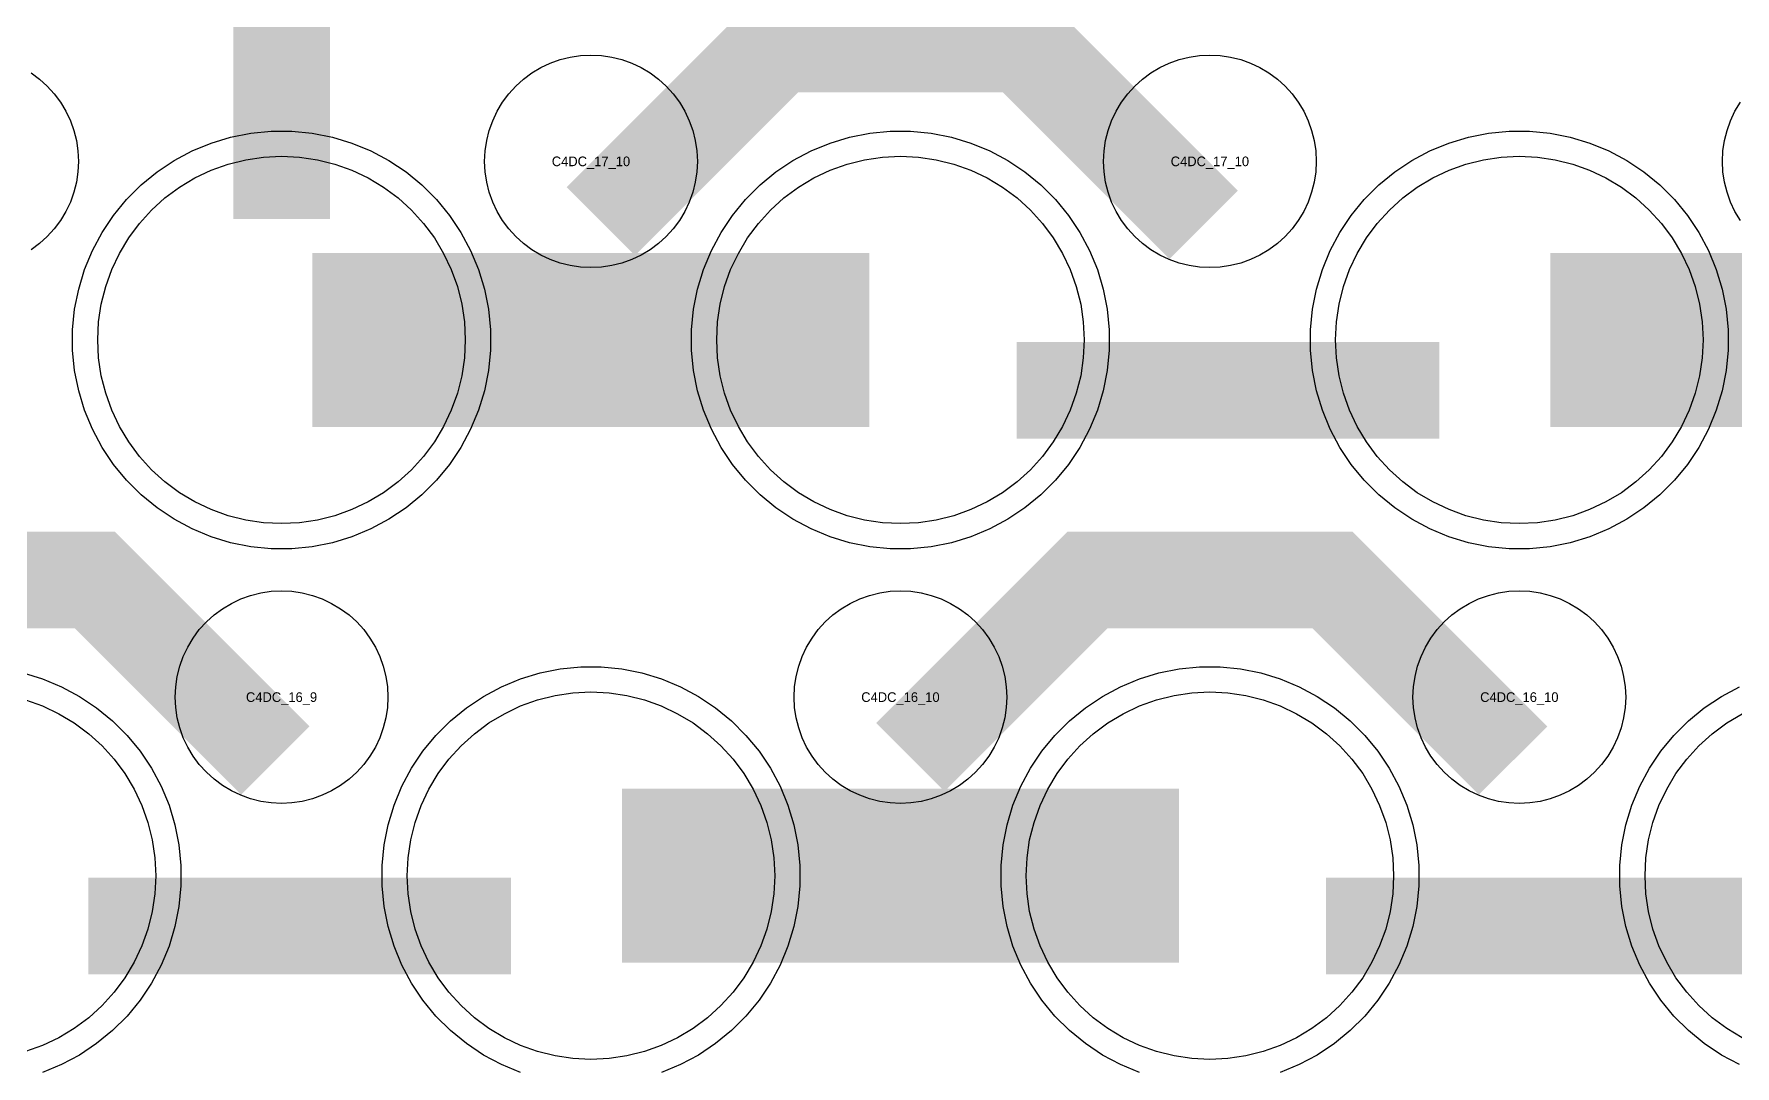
# Model space of a CAD drawing. Extents: x -11880 to 11880, y -14992 to 14992.
# Drawn here: x -8944 to -8504.2, y -12671.8 to -12404.9 of the extents above; entities that cross this region are included whole.
import ezdxf
from ezdxf.enums import TextEntityAlignment as Align

# ---------------------------------------------------------------- set-up
doc = ezdxf.new("R2010")
doc.units = 0
doc.header["$MEASUREMENT"] = 0
for name, color, linetype in [('GDS_775_DT_237', 138, 'CONTINUOUS'), ('RDL1_FS', 34, 'CONTINUOUS'), ('RDL_BS', 160, 'CONTINUOUS')]:
    doc.layers.add(name, color=color, linetype=linetype)

msp = doc.modelspace()

# ---------------------------------------------------------------- linework, layer by layer
at = {"layer": 'RDL1_FS'}
for points in [[(-8880, -12531.484), (-8884.657, -12531.255), (-8889.268, -12530.571), (-8893.791, -12529.439), (-8898.181, -12527.867), (-8902.395, -12525.875), (-8906.395, -12523.477), (-8910.14, -12520.699), (-8913.594, -12517.569), (-8916.724, -12514.115), (-8919.502, -12510.37), (-8921.9, -12506.37), (-8923.892, -12502.156), (-8925.464, -12497.766), (-8926.596, -12493.243), (-8927.28, -12488.632), (-8927.509, -12483.975), (-8927.28, -12479.318), (-8926.596, -12474.707), (-8925.464, -12470.184), (-8923.892, -12465.794), (-8921.9, -12461.58), (-8919.502, -12457.58), (-8916.724, -12453.835), (-8913.594, -12450.381), (-8910.14, -12447.251), (-8906.395, -12444.473), (-8902.395, -12442.075), (-8898.181, -12440.083), (-8893.791, -12438.511), (-8889.268, -12437.379), (-8884.657, -12436.695), (-8880, -12436.466), (-8875.343, -12436.695), (-8870.732, -12437.379), (-8866.209, -12438.511), (-8861.819, -12440.083), (-8857.605, -12442.075), (-8853.605, -12444.473), (-8849.86, -12447.251), (-8846.406, -12450.381), (-8843.276, -12453.835), (-8840.498, -12457.58), (-8838.1, -12461.58), (-8836.108, -12465.794), (-8834.536, -12470.184), (-8833.404, -12474.707), (-8832.72, -12479.318), (-8832.491, -12483.975), (-8832.72, -12488.632), (-8833.404, -12493.243), (-8834.536, -12497.766), (-8836.108, -12502.156), (-8838.1, -12506.37), (-8840.498, -12510.37), (-8843.276, -12514.115), (-8846.406, -12517.569), (-8849.86, -12520.699), (-8853.605, -12523.477), (-8857.605, -12525.875), (-8861.819, -12527.867), (-8866.209, -12529.439), (-8870.732, -12530.571), (-8875.343, -12531.255)], [(-8720, -12531.484), (-8724.657, -12531.255), (-8729.268, -12530.571), (-8733.791, -12529.439), (-8738.181, -12527.867), (-8742.395, -12525.875), (-8746.395, -12523.477), (-8750.14, -12520.699), (-8753.594, -12517.569), (-8756.724, -12514.115), (-8759.502, -12510.37), (-8761.9, -12506.37), (-8763.892, -12502.156), (-8765.464, -12497.766), (-8766.596, -12493.243), (-8767.28, -12488.632), (-8767.509, -12483.975), (-8767.28, -12479.318), (-8766.596, -12474.707), (-8765.464, -12470.184), (-8763.892, -12465.794), (-8761.9, -12461.58), (-8759.502, -12457.58), (-8756.724, -12453.835), (-8753.594, -12450.381), (-8750.14, -12447.251), (-8746.395, -12444.473), (-8742.395, -12442.075), (-8738.181, -12440.083), (-8733.791, -12438.511), (-8729.268, -12437.379), (-8724.657, -12436.695), (-8720, -12436.466), (-8715.343, -12436.695), (-8710.732, -12437.379), (-8706.209, -12438.511), (-8701.819, -12440.083), (-8697.605, -12442.075), (-8693.605, -12444.473), (-8689.86, -12447.251), (-8686.406, -12450.381), (-8683.276, -12453.835), (-8680.498, -12457.58), (-8678.1, -12461.58), (-8676.108, -12465.794), (-8674.536, -12470.184), (-8673.404, -12474.707), (-8672.72, -12479.318), (-8672.491, -12483.975), (-8672.72, -12488.632), (-8673.404, -12493.243), (-8674.536, -12497.766), (-8676.108, -12502.156), (-8678.1, -12506.37), (-8680.498, -12510.37), (-8683.276, -12514.115), (-8686.406, -12517.569), (-8689.86, -12520.699), (-8693.605, -12523.477), (-8697.605, -12525.875), (-8701.819, -12527.867), (-8706.209, -12529.439), (-8710.732, -12530.571), (-8715.343, -12531.255)], [(-8560, -12531.484), (-8564.657, -12531.255), (-8569.268, -12530.571), (-8573.791, -12529.439), (-8578.181, -12527.867), (-8582.395, -12525.875), (-8586.395, -12523.477), (-8590.14, -12520.699), (-8593.594, -12517.569), (-8596.724, -12514.115), (-8599.502, -12510.37), (-8601.9, -12506.37), (-8603.892, -12502.156), (-8605.464, -12497.766), (-8606.596, -12493.243), (-8607.28, -12488.632), (-8607.509, -12483.975), (-8607.28, -12479.318), (-8606.596, -12474.707), (-8605.464, -12470.184), (-8603.892, -12465.794), (-8601.9, -12461.58), (-8599.502, -12457.58), (-8596.724, -12453.835), (-8593.594, -12450.381), (-8590.14, -12447.251), (-8586.395, -12444.473), (-8582.395, -12442.075), (-8578.181, -12440.083), (-8573.791, -12438.511), (-8569.268, -12437.379), (-8564.657, -12436.695), (-8560, -12436.466), (-8555.343, -12436.695), (-8550.732, -12437.379), (-8546.209, -12438.511), (-8541.819, -12440.083), (-8537.605, -12442.075), (-8533.605, -12444.473), (-8529.86, -12447.251), (-8526.406, -12450.381), (-8523.276, -12453.835), (-8520.498, -12457.58), (-8518.1, -12461.58), (-8516.108, -12465.794), (-8514.536, -12470.184), (-8513.404, -12474.707), (-8512.72, -12479.318), (-8512.491, -12483.975), (-8512.72, -12488.632), (-8513.404, -12493.243), (-8514.536, -12497.766), (-8516.108, -12502.156), (-8518.1, -12506.37), (-8520.498, -12510.37), (-8523.276, -12514.115), (-8526.406, -12517.569), (-8529.86, -12520.699), (-8533.605, -12523.477), (-8537.605, -12525.875), (-8541.819, -12527.867), (-8546.209, -12529.439), (-8550.732, -12530.571), (-8555.343, -12531.255)]]:
    msp.add_lwpolyline(points, close=True, dxfattribs=at)
for points in [[(-8871.998, -12483.975, 45, 45, 0), (-8799.998, -12483.975, 45, 45, 0)], [(-8799.998, -12483.975, 45, 45, 0), (-8727.998, -12483.975, 45, 45, 0)], [(-8551.998, -12483.975, 45, 45, 0), (-8479.998, -12483.975, 45, 45, 0)]]:
    msp.add_lwpolyline(points, format="xyseb", dxfattribs=at)
at = {"layer": 'RDL1_FS', "color": 240, "true_color": 0xed1f24}
for points in [[(-8800, -12670.049), (-8804.657, -12669.82), (-8809.268, -12669.136), (-8813.791, -12668.004), (-8818.181, -12666.432), (-8822.395, -12664.44), (-8826.395, -12662.042), (-8830.14, -12659.264), (-8833.594, -12656.134), (-8836.724, -12652.68), (-8839.502, -12648.935), (-8841.9, -12644.935), (-8843.892, -12640.721), (-8845.464, -12636.331), (-8846.596, -12631.808), (-8847.28, -12627.197), (-8847.509, -12622.54), (-8847.28, -12617.883), (-8846.596, -12613.272), (-8845.464, -12608.749), (-8843.892, -12604.359), (-8841.9, -12600.145), (-8839.502, -12596.145), (-8836.724, -12592.4), (-8833.594, -12588.946), (-8830.14, -12585.816), (-8826.395, -12583.038), (-8822.395, -12580.64), (-8818.181, -12578.648), (-8813.791, -12577.076), (-8809.268, -12575.944), (-8804.657, -12575.26), (-8800, -12575.031), (-8795.343, -12575.26), (-8790.732, -12575.944), (-8786.209, -12577.076), (-8781.819, -12578.648), (-8777.605, -12580.64), (-8773.605, -12583.038), (-8769.86, -12585.816), (-8766.406, -12588.946), (-8763.276, -12592.4), (-8760.498, -12596.145), (-8758.1, -12600.145), (-8756.108, -12604.359), (-8754.536, -12608.749), (-8753.404, -12613.272), (-8752.72, -12617.883), (-8752.491, -12622.54), (-8752.72, -12627.197), (-8753.404, -12631.808), (-8754.536, -12636.331), (-8756.108, -12640.721), (-8758.1, -12644.935), (-8760.498, -12648.935), (-8763.276, -12652.68), (-8766.406, -12656.134), (-8769.86, -12659.264), (-8773.605, -12662.042), (-8777.605, -12664.44), (-8781.819, -12666.432), (-8786.209, -12668.004), (-8790.732, -12669.136), (-8795.343, -12669.82)], [(-8640, -12670.049), (-8644.657, -12669.82), (-8649.268, -12669.136), (-8653.791, -12668.004), (-8658.181, -12666.432), (-8662.395, -12664.44), (-8666.395, -12662.042), (-8670.14, -12659.264), (-8673.594, -12656.134), (-8676.724, -12652.68), (-8679.502, -12648.935), (-8681.9, -12644.935), (-8683.892, -12640.721), (-8685.464, -12636.331), (-8686.596, -12631.808), (-8687.28, -12627.197), (-8687.509, -12622.54), (-8687.28, -12617.883), (-8686.596, -12613.272), (-8685.464, -12608.749), (-8683.892, -12604.359), (-8681.9, -12600.145), (-8679.502, -12596.145), (-8676.724, -12592.4), (-8673.594, -12588.946), (-8670.14, -12585.816), (-8666.395, -12583.038), (-8662.395, -12580.64), (-8658.181, -12578.648), (-8653.791, -12577.076), (-8649.268, -12575.944), (-8644.657, -12575.26), (-8640, -12575.031), (-8635.343, -12575.26), (-8630.732, -12575.944), (-8626.209, -12577.076), (-8621.819, -12578.648), (-8617.605, -12580.64), (-8613.605, -12583.038), (-8609.86, -12585.816), (-8606.406, -12588.946), (-8603.276, -12592.4), (-8600.498, -12596.145), (-8598.1, -12600.145), (-8596.108, -12604.359), (-8594.536, -12608.749), (-8593.404, -12613.272), (-8592.72, -12617.883), (-8592.491, -12622.54), (-8592.72, -12627.197), (-8593.404, -12631.808), (-8594.536, -12636.331), (-8596.108, -12640.721), (-8598.1, -12644.935), (-8600.498, -12648.935), (-8603.276, -12652.68), (-8606.406, -12656.134), (-8609.86, -12659.264), (-8613.605, -12662.042), (-8617.605, -12664.44), (-8621.819, -12666.432), (-8626.209, -12668.004), (-8630.732, -12669.136), (-8635.343, -12669.82)]]:
    msp.add_lwpolyline(points, close=True, dxfattribs=at)
for points in [[(-8946.209, -12577.076), (-8941.819, -12578.648), (-8937.605, -12580.64), (-8933.605, -12583.038), (-8929.86, -12585.816), (-8926.406, -12588.946), (-8923.276, -12592.4), (-8920.498, -12596.145), (-8918.1, -12600.145), (-8916.108, -12604.359), (-8914.536, -12608.749), (-8913.404, -12613.272), (-8912.72, -12617.883), (-8912.491, -12622.54), (-8912.72, -12627.197), (-8913.404, -12631.808), (-8914.536, -12636.331), (-8916.108, -12640.721), (-8918.1, -12644.935), (-8920.498, -12648.935), (-8923.276, -12652.68), (-8926.406, -12656.134), (-8929.86, -12659.264), (-8933.605, -12662.042), (-8937.605, -12664.44), (-8941.819, -12666.432), (-8946.209, -12668.004)], [(-8502.395, -12664.44), (-8506.395, -12662.042), (-8510.14, -12659.264), (-8513.594, -12656.134), (-8516.724, -12652.68), (-8519.502, -12648.935), (-8521.9, -12644.935), (-8523.892, -12640.721), (-8525.464, -12636.331), (-8526.596, -12631.808), (-8527.28, -12627.197), (-8527.509, -12622.54), (-8527.28, -12617.883), (-8526.596, -12613.272), (-8525.464, -12608.749), (-8523.892, -12604.359), (-8521.9, -12600.145), (-8519.502, -12596.145), (-8516.724, -12592.4), (-8513.594, -12588.946), (-8510.14, -12585.816), (-8506.395, -12583.038), (-8502.395, -12580.64)]]:
    msp.add_lwpolyline(points, dxfattribs=at)
for points in [[(-8791.998, -12622.54, 45, 45, 0), (-8719.998, -12622.54, 45, 45, 0)], [(-8719.998, -12622.54, 45, 45, 0), (-8647.998, -12622.54, 45, 45, 0)]]:
    msp.add_lwpolyline(points, format="xyseb", dxfattribs=at)
at = {"layer": 'RDL_BS'}
for points in [[(-8880, -12452.7, 25, 25, 0), (-8880, -12345.923, 25, 25, 0)], [(-8880, -12376.392, 25, 25, 0), (-8880, -12422.012, 25, 25, 0)], [(-8797.438, -12453.289, 25, 25, 0), (-8751.623, -12407.474, 25, 25, 0), (-8718.07, -12407.474, 25, 25, 0)], [(-8641.599, -12454.188, 25, 25, 0), (-8688.313, -12407.474, 25, 25, 0), (-8718.071, -12407.474, 25, 25, 0)], [(-8689.984, -12496.988, 25, 25, 0), (-8580.719, -12496.988, 25, 25, 0)], [(-8881.599, -12592.753, 25, 25, 0), (-8928.313, -12546.039, 25, 25, 0), (-8958.071, -12546.039, 25, 25, 0)], [(-8717.438, -12591.854, 25, 25, 0), (-8671.623, -12546.039, 25, 25, 0), (-8638.07, -12546.039, 25, 25, 0)], [(-8561.599, -12592.753, 25, 25, 0), (-8608.313, -12546.039, 25, 25, 0), (-8638.071, -12546.039, 25, 25, 0)]]:
    msp.add_lwpolyline(points, format="xyseb", dxfattribs=at)
for points in [[(-8800, -12465.281), (-8802.693, -12465.149), (-8805.365, -12464.753), (-8807.984, -12464.096), (-8810.519, -12463.189), (-8812.956, -12462.037), (-8815.28, -12460.644), (-8817.443, -12459.041), (-8819.442, -12457.229), (-8821.254, -12455.23), (-8822.857, -12453.067), (-8824.25, -12450.743), (-8825.402, -12448.306), (-8826.309, -12445.771), (-8826.966, -12443.152), (-8827.362, -12440.48), (-8827.494, -12437.787), (-8827.362, -12435.094), (-8826.966, -12432.422), (-8826.309, -12429.803), (-8825.402, -12427.268), (-8824.25, -12424.831), (-8822.857, -12422.507), (-8821.254, -12420.344), (-8819.442, -12418.345), (-8817.443, -12416.533), (-8815.28, -12414.93), (-8812.956, -12413.537), (-8810.519, -12412.385), (-8807.984, -12411.478), (-8805.365, -12410.821), (-8802.693, -12410.425), (-8800, -12410.293), (-8797.307, -12410.425), (-8794.635, -12410.821), (-8792.016, -12411.478), (-8789.481, -12412.385), (-8787.044, -12413.537), (-8784.72, -12414.93), (-8782.557, -12416.533), (-8780.558, -12418.345), (-8778.746, -12420.344), (-8777.143, -12422.507), (-8775.75, -12424.831), (-8774.598, -12427.268), (-8773.691, -12429.803), (-8773.034, -12432.422), (-8772.638, -12435.094), (-8772.506, -12437.787), (-8772.638, -12440.48), (-8773.034, -12443.152), (-8773.691, -12445.771), (-8774.598, -12448.306), (-8775.75, -12450.743), (-8777.143, -12453.067), (-8778.746, -12455.23), (-8780.558, -12457.229), (-8782.557, -12459.041), (-8784.72, -12460.644), (-8787.044, -12462.037), (-8789.481, -12463.189), (-8792.016, -12464.096), (-8794.635, -12464.753), (-8797.307, -12465.149)], [(-8640, -12465.281), (-8642.693, -12465.149), (-8645.365, -12464.753), (-8647.984, -12464.096), (-8650.519, -12463.189), (-8652.956, -12462.037), (-8655.28, -12460.644), (-8657.443, -12459.041), (-8659.442, -12457.229), (-8661.254, -12455.23), (-8662.857, -12453.067), (-8664.25, -12450.743), (-8665.402, -12448.306), (-8666.309, -12445.771), (-8666.966, -12443.152), (-8667.362, -12440.48), (-8667.494, -12437.787), (-8667.362, -12435.094), (-8666.966, -12432.422), (-8666.309, -12429.803), (-8665.402, -12427.268), (-8664.25, -12424.831), (-8662.857, -12422.507), (-8661.254, -12420.344), (-8659.442, -12418.345), (-8657.443, -12416.533), (-8655.28, -12414.93), (-8652.956, -12413.537), (-8650.519, -12412.385), (-8647.984, -12411.478), (-8645.365, -12410.821), (-8642.693, -12410.425), (-8640, -12410.293), (-8637.307, -12410.425), (-8634.635, -12410.821), (-8632.016, -12411.478), (-8629.481, -12412.385), (-8627.044, -12413.537), (-8624.72, -12414.93), (-8622.557, -12416.533), (-8620.558, -12418.345), (-8618.746, -12420.344), (-8617.143, -12422.507), (-8615.75, -12424.831), (-8614.598, -12427.268), (-8613.691, -12429.803), (-8613.034, -12432.422), (-8612.638, -12435.094), (-8612.506, -12437.787), (-8612.638, -12440.48), (-8613.034, -12443.152), (-8613.691, -12445.771), (-8614.598, -12448.306), (-8615.75, -12450.743), (-8617.143, -12453.067), (-8618.746, -12455.23), (-8620.558, -12457.229), (-8622.557, -12459.041), (-8624.72, -12460.644), (-8627.044, -12462.037), (-8629.481, -12463.189), (-8632.016, -12464.096), (-8634.635, -12464.753), (-8637.307, -12465.149)], [(-8882.644, -12537.975), (-8887.938, -12537.458), (-8893.165, -12536.412), (-8898.205, -12534.881), (-8903.115, -12532.85), (-8907.777, -12530.358), (-8912.191, -12527.411), (-8916.292, -12524.049), (-8920.074, -12520.267), (-8923.436, -12516.166), (-8926.383, -12511.752), (-8928.875, -12507.09), (-8930.906, -12502.18), (-8932.437, -12497.14), (-8933.483, -12491.913), (-8934, -12486.619), (-8934, -12481.331), (-8933.483, -12476.037), (-8932.437, -12470.81), (-8930.906, -12465.77), (-8928.875, -12460.86), (-8926.383, -12456.198), (-8923.436, -12451.784), (-8920.074, -12447.683), (-8916.292, -12443.901), (-8912.191, -12440.539), (-8907.777, -12437.592), (-8903.115, -12435.1), (-8898.205, -12433.069), (-8893.165, -12431.538), (-8887.938, -12430.492), (-8882.644, -12429.975), (-8877.356, -12429.975), (-8872.062, -12430.492), (-8866.835, -12431.538), (-8861.795, -12433.069), (-8856.885, -12435.1), (-8852.223, -12437.592), (-8847.809, -12440.539), (-8843.708, -12443.901), (-8839.926, -12447.683), (-8836.564, -12451.784), (-8833.617, -12456.198), (-8831.125, -12460.86), (-8829.094, -12465.77), (-8827.563, -12470.81), (-8826.517, -12476.037), (-8826, -12481.331), (-8826, -12486.619), (-8826.517, -12491.913), (-8827.563, -12497.14), (-8829.094, -12502.18), (-8831.125, -12507.09), (-8833.617, -12511.752), (-8836.564, -12516.166), (-8839.926, -12520.267), (-8843.708, -12524.049), (-8847.809, -12527.411), (-8852.223, -12530.358), (-8856.885, -12532.85), (-8861.795, -12534.881), (-8866.835, -12536.412), (-8872.062, -12537.458), (-8877.356, -12537.975)], [(-8722.644, -12537.975), (-8727.938, -12537.458), (-8733.165, -12536.412), (-8738.205, -12534.881), (-8743.115, -12532.85), (-8747.777, -12530.358), (-8752.191, -12527.411), (-8756.292, -12524.049), (-8760.074, -12520.267), (-8763.436, -12516.166), (-8766.383, -12511.752), (-8768.875, -12507.09), (-8770.906, -12502.18), (-8772.437, -12497.14), (-8773.483, -12491.913), (-8774, -12486.619), (-8774, -12481.331), (-8773.483, -12476.037), (-8772.437, -12470.81), (-8770.906, -12465.77), (-8768.875, -12460.86), (-8766.383, -12456.198), (-8763.436, -12451.784), (-8760.074, -12447.683), (-8756.292, -12443.901), (-8752.191, -12440.539), (-8747.777, -12437.592), (-8743.115, -12435.1), (-8738.205, -12433.069), (-8733.165, -12431.538), (-8727.938, -12430.492), (-8722.644, -12429.975), (-8717.356, -12429.975), (-8712.062, -12430.492), (-8706.835, -12431.538), (-8701.795, -12433.069), (-8696.885, -12435.1), (-8692.223, -12437.592), (-8687.809, -12440.539), (-8683.708, -12443.901), (-8679.926, -12447.683), (-8676.564, -12451.784), (-8673.617, -12456.198), (-8671.125, -12460.86), (-8669.094, -12465.77), (-8667.563, -12470.81), (-8666.517, -12476.037), (-8666, -12481.331), (-8666, -12486.619), (-8666.517, -12491.913), (-8667.563, -12497.14), (-8669.094, -12502.18), (-8671.125, -12507.09), (-8673.617, -12511.752), (-8676.564, -12516.166), (-8679.926, -12520.267), (-8683.708, -12524.049), (-8687.809, -12527.411), (-8692.223, -12530.358), (-8696.885, -12532.85), (-8701.795, -12534.881), (-8706.835, -12536.412), (-8712.062, -12537.458), (-8717.356, -12537.975)], [(-8562.644, -12537.975), (-8567.938, -12537.458), (-8573.165, -12536.412), (-8578.205, -12534.881), (-8583.115, -12532.85), (-8587.777, -12530.358), (-8592.191, -12527.411), (-8596.292, -12524.049), (-8600.074, -12520.267), (-8603.436, -12516.166), (-8606.383, -12511.752), (-8608.875, -12507.09), (-8610.906, -12502.18), (-8612.437, -12497.14), (-8613.483, -12491.913), (-8614, -12486.619), (-8614, -12481.331), (-8613.483, -12476.037), (-8612.437, -12470.81), (-8610.906, -12465.77), (-8608.875, -12460.86), (-8606.383, -12456.198), (-8603.436, -12451.784), (-8600.074, -12447.683), (-8596.292, -12443.901), (-8592.191, -12440.539), (-8587.777, -12437.592), (-8583.115, -12435.1), (-8578.205, -12433.069), (-8573.165, -12431.538), (-8567.938, -12430.492), (-8562.644, -12429.975), (-8557.356, -12429.975), (-8552.062, -12430.492), (-8546.835, -12431.538), (-8541.795, -12433.069), (-8536.885, -12435.1), (-8532.223, -12437.592), (-8527.809, -12440.539), (-8523.708, -12443.901), (-8519.926, -12447.683), (-8516.564, -12451.784), (-8513.617, -12456.198), (-8511.125, -12460.86), (-8509.094, -12465.77), (-8507.563, -12470.81), (-8506.517, -12476.037), (-8506, -12481.331), (-8506, -12486.619), (-8506.517, -12491.913), (-8507.563, -12497.14), (-8509.094, -12502.18), (-8511.125, -12507.09), (-8513.617, -12511.752), (-8516.564, -12516.166), (-8519.926, -12520.267), (-8523.708, -12524.049), (-8527.809, -12527.411), (-8532.223, -12530.358), (-8536.885, -12532.85), (-8541.795, -12534.881), (-8546.835, -12536.412), (-8552.062, -12537.458), (-8557.356, -12537.975)], [(-8880, -12603.846), (-8882.693, -12603.714), (-8885.365, -12603.318), (-8887.984, -12602.661), (-8890.519, -12601.754), (-8892.956, -12600.602), (-8895.28, -12599.209), (-8897.443, -12597.606), (-8899.442, -12595.794), (-8901.254, -12593.795), (-8902.857, -12591.632), (-8904.25, -12589.308), (-8905.402, -12586.871), (-8906.309, -12584.336), (-8906.966, -12581.717), (-8907.362, -12579.045), (-8907.494, -12576.352), (-8907.362, -12573.659), (-8906.966, -12570.987), (-8906.309, -12568.368), (-8905.402, -12565.833), (-8904.25, -12563.396), (-8902.857, -12561.072), (-8901.254, -12558.909), (-8899.442, -12556.91), (-8897.443, -12555.098), (-8895.28, -12553.495), (-8892.956, -12552.102), (-8890.519, -12550.95), (-8887.984, -12550.043), (-8885.365, -12549.386), (-8882.693, -12548.99), (-8880, -12548.858), (-8877.307, -12548.99), (-8874.635, -12549.386), (-8872.016, -12550.043), (-8869.481, -12550.95), (-8867.044, -12552.102), (-8864.72, -12553.495), (-8862.557, -12555.098), (-8860.558, -12556.91), (-8858.746, -12558.909), (-8857.143, -12561.072), (-8855.75, -12563.396), (-8854.598, -12565.833), (-8853.691, -12568.368), (-8853.034, -12570.987), (-8852.638, -12573.659), (-8852.506, -12576.352), (-8852.638, -12579.045), (-8853.034, -12581.717), (-8853.691, -12584.336), (-8854.598, -12586.871), (-8855.75, -12589.308), (-8857.143, -12591.632), (-8858.746, -12593.795), (-8860.558, -12595.794), (-8862.557, -12597.606), (-8864.72, -12599.209), (-8867.044, -12600.602), (-8869.481, -12601.754), (-8872.016, -12602.661), (-8874.635, -12603.318), (-8877.307, -12603.714)], [(-8720, -12603.846), (-8722.693, -12603.714), (-8725.365, -12603.318), (-8727.984, -12602.661), (-8730.519, -12601.754), (-8732.956, -12600.602), (-8735.28, -12599.209), (-8737.443, -12597.606), (-8739.442, -12595.794), (-8741.254, -12593.795), (-8742.857, -12591.632), (-8744.25, -12589.308), (-8745.402, -12586.871), (-8746.309, -12584.336), (-8746.966, -12581.717), (-8747.362, -12579.045), (-8747.494, -12576.352), (-8747.362, -12573.659), (-8746.966, -12570.987), (-8746.309, -12568.368), (-8745.402, -12565.833), (-8744.25, -12563.396), (-8742.857, -12561.072), (-8741.254, -12558.909), (-8739.442, -12556.91), (-8737.443, -12555.098), (-8735.28, -12553.495), (-8732.956, -12552.102), (-8730.519, -12550.95), (-8727.984, -12550.043), (-8725.365, -12549.386), (-8722.693, -12548.99), (-8720, -12548.858), (-8717.307, -12548.99), (-8714.635, -12549.386), (-8712.016, -12550.043), (-8709.481, -12550.95), (-8707.044, -12552.102), (-8704.72, -12553.495), (-8702.557, -12555.098), (-8700.558, -12556.91), (-8698.746, -12558.909), (-8697.143, -12561.072), (-8695.75, -12563.396), (-8694.598, -12565.833), (-8693.691, -12568.368), (-8693.034, -12570.987), (-8692.638, -12573.659), (-8692.506, -12576.352), (-8692.638, -12579.045), (-8693.034, -12581.717), (-8693.691, -12584.336), (-8694.598, -12586.871), (-8695.75, -12589.308), (-8697.143, -12591.632), (-8698.746, -12593.795), (-8700.558, -12595.794), (-8702.557, -12597.606), (-8704.72, -12599.209), (-8707.044, -12600.602), (-8709.481, -12601.754), (-8712.016, -12602.661), (-8714.635, -12603.318), (-8717.307, -12603.714)], [(-8560, -12603.846), (-8562.693, -12603.714), (-8565.365, -12603.318), (-8567.984, -12602.661), (-8570.519, -12601.754), (-8572.956, -12600.602), (-8575.28, -12599.209), (-8577.443, -12597.606), (-8579.442, -12595.794), (-8581.254, -12593.795), (-8582.857, -12591.632), (-8584.25, -12589.308), (-8585.402, -12586.871), (-8586.309, -12584.336), (-8586.966, -12581.717), (-8587.362, -12579.045), (-8587.494, -12576.352), (-8587.362, -12573.659), (-8586.966, -12570.987), (-8586.309, -12568.368), (-8585.402, -12565.833), (-8584.25, -12563.396), (-8582.857, -12561.072), (-8581.254, -12558.909), (-8579.442, -12556.91), (-8577.443, -12555.098), (-8575.28, -12553.495), (-8572.956, -12552.102), (-8570.519, -12550.95), (-8567.984, -12550.043), (-8565.365, -12549.386), (-8562.693, -12548.99), (-8560, -12548.858), (-8557.307, -12548.99), (-8554.635, -12549.386), (-8552.016, -12550.043), (-8549.481, -12550.95), (-8547.044, -12552.102), (-8544.72, -12553.495), (-8542.557, -12555.098), (-8540.558, -12556.91), (-8538.746, -12558.909), (-8537.143, -12561.072), (-8535.75, -12563.396), (-8534.598, -12565.833), (-8533.691, -12568.368), (-8533.034, -12570.987), (-8532.638, -12573.659), (-8532.506, -12576.352), (-8532.638, -12579.045), (-8533.034, -12581.717), (-8533.691, -12584.336), (-8534.598, -12586.871), (-8535.75, -12589.308), (-8537.143, -12591.632), (-8538.746, -12593.795), (-8540.558, -12595.794), (-8542.557, -12597.606), (-8544.72, -12599.209), (-8547.044, -12600.602), (-8549.481, -12601.754), (-8552.016, -12602.661), (-8554.635, -12603.318), (-8557.307, -12603.714)]]:
    msp.add_lwpolyline(points, close=True, dxfattribs=at)
for points in [[(-8944.72, -12414.93), (-8942.557, -12416.533), (-8940.558, -12418.345), (-8938.746, -12420.344), (-8937.143, -12422.507), (-8935.75, -12424.831), (-8934.598, -12427.268), (-8933.691, -12429.803), (-8933.034, -12432.422), (-8932.638, -12435.094), (-8932.506, -12437.787), (-8932.638, -12440.48), (-8933.034, -12443.152), (-8933.691, -12445.771), (-8934.598, -12448.306), (-8935.75, -12450.743), (-8937.143, -12453.067), (-8938.746, -12455.23), (-8940.558, -12457.229), (-8942.557, -12459.041), (-8944.72, -12460.644)], [(-8502.857, -12453.067), (-8504.25, -12450.743), (-8505.402, -12448.306), (-8506.309, -12445.771), (-8506.966, -12443.152), (-8507.362, -12440.48), (-8507.494, -12437.787), (-8507.362, -12435.094), (-8506.966, -12432.422), (-8506.309, -12429.803), (-8505.402, -12427.268), (-8504.25, -12424.831), (-8502.857, -12422.507)]]:
    msp.add_lwpolyline(points, dxfattribs=at)
at = {"layer": 'RDL_BS', "color": 240, "true_color": 0xed1f24}
for points in [[(-8946.835, -12570.103), (-8941.795, -12571.634), (-8936.885, -12573.665), (-8932.223, -12576.157), (-8927.809, -12579.104), (-8923.708, -12582.466), (-8919.926, -12586.248), (-8916.564, -12590.349), (-8913.617, -12594.763), (-8911.125, -12599.425), (-8909.094, -12604.335), (-8907.563, -12609.375), (-8906.517, -12614.602), (-8906, -12619.896), (-8906, -12625.184), (-8906.517, -12630.478), (-8907.563, -12635.705), (-8909.094, -12640.745), (-8911.125, -12645.655), (-8913.617, -12650.317), (-8916.564, -12654.731), (-8919.926, -12658.832), (-8923.708, -12662.614), (-8927.809, -12665.976), (-8932.223, -12668.923), (-8936.885, -12671.415), (-8941.795, -12673.446)], [(-8818.205, -12673.446), (-8823.115, -12671.415), (-8827.777, -12668.923), (-8832.191, -12665.976), (-8836.292, -12662.614), (-8840.074, -12658.832), (-8843.436, -12654.731), (-8846.383, -12650.317), (-8848.875, -12645.655), (-8850.906, -12640.745), (-8852.437, -12635.705), (-8853.483, -12630.478), (-8854, -12625.184), (-8854, -12619.896), (-8853.483, -12614.602), (-8852.437, -12609.375), (-8850.906, -12604.335), (-8848.875, -12599.425), (-8846.383, -12594.763), (-8843.436, -12590.349), (-8840.074, -12586.248), (-8836.292, -12582.466), (-8832.191, -12579.104), (-8827.777, -12576.157), (-8823.115, -12573.665), (-8818.205, -12571.634), (-8813.165, -12570.103), (-8807.938, -12569.057), (-8802.644, -12568.54), (-8797.356, -12568.54), (-8792.062, -12569.057), (-8786.835, -12570.103), (-8781.795, -12571.634), (-8776.885, -12573.665), (-8772.223, -12576.157), (-8767.809, -12579.104), (-8763.708, -12582.466), (-8759.926, -12586.248), (-8756.564, -12590.349), (-8753.617, -12594.763), (-8751.125, -12599.425), (-8749.094, -12604.335), (-8747.563, -12609.375), (-8746.517, -12614.602), (-8746, -12619.896), (-8746, -12625.184), (-8746.517, -12630.478), (-8747.563, -12635.705), (-8749.094, -12640.745), (-8751.125, -12645.655), (-8753.617, -12650.317), (-8756.564, -12654.731), (-8759.926, -12658.832), (-8763.708, -12662.614), (-8767.809, -12665.976), (-8772.223, -12668.923), (-8776.885, -12671.415), (-8781.795, -12673.446)], [(-8658.205, -12673.446), (-8663.115, -12671.415), (-8667.777, -12668.923), (-8672.191, -12665.976), (-8676.292, -12662.614), (-8680.074, -12658.832), (-8683.436, -12654.731), (-8686.383, -12650.317), (-8688.875, -12645.655), (-8690.906, -12640.745), (-8692.437, -12635.705), (-8693.483, -12630.478), (-8694, -12625.184), (-8694, -12619.896), (-8693.483, -12614.602), (-8692.437, -12609.375), (-8690.906, -12604.335), (-8688.875, -12599.425), (-8686.383, -12594.763), (-8683.436, -12590.349), (-8680.074, -12586.248), (-8676.292, -12582.466), (-8672.191, -12579.104), (-8667.777, -12576.157), (-8663.115, -12573.665), (-8658.205, -12571.634), (-8653.165, -12570.103), (-8647.938, -12569.057), (-8642.644, -12568.54), (-8637.356, -12568.54), (-8632.062, -12569.057), (-8626.835, -12570.103), (-8621.795, -12571.634), (-8616.885, -12573.665), (-8612.223, -12576.157), (-8607.809, -12579.104), (-8603.708, -12582.466), (-8599.926, -12586.248), (-8596.564, -12590.349), (-8593.617, -12594.763), (-8591.125, -12599.425), (-8589.094, -12604.335), (-8587.563, -12609.375), (-8586.517, -12614.602), (-8586, -12619.896), (-8586, -12625.184), (-8586.517, -12630.478), (-8587.563, -12635.705), (-8589.094, -12640.745), (-8591.125, -12645.655), (-8593.617, -12650.317), (-8596.564, -12654.731), (-8599.926, -12658.832), (-8603.708, -12662.614), (-8607.809, -12665.976), (-8612.223, -12668.923), (-8616.885, -12671.415), (-8621.795, -12673.446)], [(-8503.115, -12671.415), (-8507.777, -12668.923), (-8512.191, -12665.976), (-8516.292, -12662.614), (-8520.074, -12658.832), (-8523.436, -12654.731), (-8526.383, -12650.317), (-8528.875, -12645.655), (-8530.906, -12640.745), (-8532.437, -12635.705), (-8533.483, -12630.478), (-8534, -12625.184), (-8534, -12619.896), (-8533.483, -12614.602), (-8532.437, -12609.375), (-8530.906, -12604.335), (-8528.875, -12599.425), (-8526.383, -12594.763), (-8523.436, -12590.349), (-8520.074, -12586.248), (-8516.292, -12582.466), (-8512.191, -12579.104), (-8507.777, -12576.157), (-8503.115, -12573.665)]]:
    msp.add_lwpolyline(points, dxfattribs=at)
for points in [[(-8929.984, -12635.553, 25, 25, 0), (-8820.719, -12635.553, 25, 25, 0)], [(-8609.984, -12635.553, 25, 25, 0), (-8500.719, -12635.553, 25, 25, 0)]]:
    msp.add_lwpolyline(points, format="xyseb", dxfattribs=at)

# ---------------------------------------------------------------- texts
at = {"layer": 'GDS_775_DT_237'}
for s, p in [('C4DC_17_10', (-8800, -12437.787)), ('C4DC_17_10', (-8800, -12437.787)), ('C4DC_17_10', (-8640, -12437.787)), ('C4DC_17_10', (-8640, -12437.787)), ('C4DC_16_9', (-8880, -12576.352)), ('C4DC_16_9', (-8880, -12576.352)), ('C4DC_16_10', (-8720, -12576.352)), ('C4DC_16_10', (-8720, -12576.352)), ('C4DC_16_10', (-8560, -12576.352)), ('C4DC_16_10', (-8560, -12576.352))]:
    msp.add_text(s, height=2.5, dxfattribs=at).set_placement(p, align=Align.MIDDLE_CENTER)

doc.saveas('drawing.dxf')
